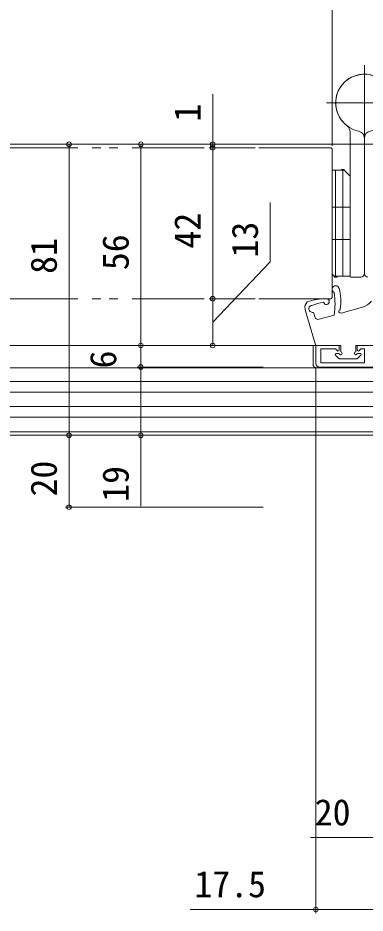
# Model space of a CAD drawing. Units: millimetres, scale not verified. Extents: x -1188 to -198, y -840 to 760.
# Drawn here: x -628.5 to -531.8, y -701 to -451.8 of the extents above; entities that cross this region are included whole.
import ezdxf
from ezdxf.enums import TextEntityAlignment as Align

# ---------------------------------------------------------------- set-up
doc = ezdxf.new("R2010")
doc.units = ezdxf.units.MM
doc.header["$LTSCALE"] = 4
for name, pattern in [('CHAIN2', [12, 9, -1, 1, -1]), ('DASHED3', [4, 3, -1]), ('DOUBLE_CHAIN1', [8.8, 5, -1, 0.6, -0.6, 0.6, -1])]:
    doc.linetypes.add(name, pattern=pattern)
for name, color, linetype, lineweight in [('0-3_YKK_11', 7, 'Continuous', 9), ('0-5_YKK_12', 2, 'Continuous', 9), ('0-6_YKK_13', 4, 'Continuous', 9), ('0-8_YKK_D', 6, 'Continuous', 9)]:
    doc.layers.add(name, color=color, linetype=linetype, lineweight=lineweight)
doc.styles.add('ＭＳ ゴシック', font='')
doc.styles.get('ＭＳ ゴシック').set_extended_font_data('MS Gothic')

msp = doc.modelspace()

# ---------------------------------------------------------------- linework, layer by layer
at = {"layer": '0-3_YKK_11'}
for p, q in [((-545.5, -543.003), (-539, -543.003)), ((-545.5, -548.003), (-545.5, -543.003)), ((-539, -543.003), (-539, -544.404)), ((-534, -543.003), (-531, -543.003)), ((-534, -544.404), (-534, -543.003)), ((-544.1, -543.903), (-544.1, -547.803)), ((-540.024, -543.903), (-544.1, -543.903)), ((-539.37, -544.557), (-540.024, -543.903)), ((-539, -544.404), (-539.37, -544.557)), ((-533.63, -544.557), (-534, -544.404)), ((-532.976, -543.903), (-533.63, -544.557)), ((-532, -543.903), (-532.976, -543.903)), ((-532, -547.803), (-532, -543.903)), ((-544.1, -547.803), (-532, -547.803)), ((-528, -549.003), (-544.5, -549.003))]:
    msp.add_line(p, q, dxfattribs=at)
msp.add_arc((-544.5, -548.003), 1, 180, 269.99998, dxfattribs=at)
at = {"layer": '0-5_YKK_12', "linetype": 'CHAIN2'}
for p, q in [((-532, -486.003), (-532, -465.003)), ((-521.5, -475.503), (-542.5, -475.503)), ((-331.204, -568.002), (-666.658, -568.002))]:
    msp.add_line(p, q, dxfattribs=at)
at = {"layer": '0-5_YKK_12'}
for p, q in [((-668.011, -487.003), (-528.5, -487.003)), ((-544.859, -543.003), (-668.011, -543.003)), ((-606.466, -543.003), (-600.566, -543.003)), ((-546.3, -543.003), (-546.3, -548.203)), ((-534.4, -543.003), (-528.5, -543.003)), ((-668.011, -549.203), (-528.5, -549.203)), ((-668.011, -553.003), (-528.5, -553.003)), ((-668.011, -556.003), (-528.5, -556.003)), ((-668.011, -560.003), (-528.5, -560.003)), ((-668.011, -563.003), (-528.5, -563.003)), ((-668.011, -567.003), (-528.5, -567.003)), ((-528.5, -568.003), (-668.011, -568.003))]:
    msp.add_line(p, q, dxfattribs=at)
msp.add_arc((-545.3, -548.203), 1, 180, 270, dxfattribs=at)
at = {"layer": '0-6_YKK_13'}
for p, q in [((-536, -483.503), (-536, -523.703)), ((-532, -523.003), (-532, -485.301)), ((-532, -523.003), (-532, -485.301)), ((-541, -523.153), (-541, -494.253)), ((-540, -494.253), (-541, -494.253)), ((-540, -494.253), (-538, -494.253)), ((-538.4, -494.003), (-537.6, -494.003)), ((-538.4, -494.003), (-538.4, -494.253)), ((-537.6, -494.253), (-538, -494.253)), ((-537.6, -494.253), (-537.6, -494.003)), ((-537.6, -494.253), (-536, -495.853)), ((-536, -523.753), (-536, -495.853)), ((-541, -504.503), (-536, -504.503)), ((-541, -513.503), (-536, -513.503)), ((-540.4, -523.753), (-541, -523.153)), ((-540.4, -523.753), (-540.4, -524.003)), ((-540, -523.753), (-540.4, -523.753)), ((-539.6, -524.003), (-540.4, -524.003)), ((-540, -523.753), (-538, -523.753)), ((-539.6, -523.753), (-539.6, -524.003)), ((-536, -523.753), (-538, -523.753)), ((-535.7, -524.003), (-533, -524.003)), ((-545.564, -542.789), (-548.458, -533.089)), ((-538.476, -533.99), (-532.521, -532.306)), ((-546.095, -534.015), (-545.79, -535.036)), ((-544.56, -535.712), (-540.451, -534.549)), ((-538.6, -543.003), (-545.277, -543.003)), ((-538.6, -543.003), (-538.6, -544.803)), ((-534.4, -543.003), (-531.3, -543.003)), ((-534.4, -543.003), (-534.4, -544.803)), ((-539, -545.203), (-539.8, -545.203)), ((-534, -545.203), (-533.2, -545.203)), ((-540.012, -545.715), (-539.112, -546.615)), ((-534.1, -546.703), (-538.9, -546.703)), ((-532.988, -545.715), (-533.888, -546.616))]:
    msp.add_line(p, q, dxfattribs=at)
at = {"layer": '0-6_YKK_13', "linetype": 'DOUBLE_CHAIN1'}
for p, q in [((-541.4, -488.003), (-678.965, -488.003)), ((-541, -529.603), (-541, -488.403)), ((-541.4, -530.003), (-677.465, -530.003))]:
    msp.add_line(p, q, dxfattribs=at)
at = {"layer": '0-6_YKK_13'}
for points in [[(-540, -524.003), (-540, -494.253), (-540, -524.003)], [(-538, -494.003), (-538, -523.753), (-538, -494.003)]]:
    msp.add_lwpolyline(points, dxfattribs=at)
for centre, radius, start, end in [((-532, -475.503), 8, 281.53696, 233.1301), ((-532, -475.503), 8, 102.70903, 258.46303), ((-538, -483.503), 2, 0, 53.1301), ((-534, -485.301), 2, 0, 78.46303), ((-530, -485.301), 2, 101.53696, 180), ((-533, -523.003), 1, 270, 0), ((-531, -523.003), 1, 180, 270), ((-535.7, -523.703), 0.3, 180, 270), ((-540.006, -527.389), 1, 13.29015, 245.71486), ((-553.576, -530.833), 15, 352.24785, 14.23994), ((-543.154, -542.998), 13, 87.27115, 111.4081), ((-542.574, -530.812), 0.8, 193.57539, 87.27115), ((-559.343, -531.324), 19.165, 350.31171, 9.07683), ((-533.883, -527.494), 5, 285.7997, 319.88362), ((-546.636, -532.345), 1.922, 131.07376, 194.20486), ((-547.5, -532.803), 1, 180.76457, 196.61446), ((-546.452, -532.794), 1.008, 112.18318, 272.95877), ((-546.732, -531.578), 0.3, 250.46303, 292.13892), ((-541.72, -543.897), 13, 97.20943, 112.13892), ((-538.612, -533.509), 0.5, 119.89803, 285.7997), ((-539.011, -532.816), 0.3, 299.89803, 352.24785), ((-546.382, -534.101), 0.3, 16.61446, 93.27209), ((-544.832, -534.75), 1, 196.61446, 285.7997), ((-545.277, -542.703), 0.3, 196.61446, 269.99782), ((-539.8, -545.503), 0.3, 89.99782, 225.00026), ((-538.6, -545.203), 0.4, 179.99782, 89.99997), ((-534.4, -545.203), 0.4, 89.99997, 0.0051), ((-533.2, -545.503), 0.3, 314.99997, 90.0051), ((-538.9, -546.403), 0.3, 225.00026, 269.99782), ((-534.1, -546.403), 0.3, 269.99782, 314.99997)]:
    msp.add_arc(centre, radius, start, end, dxfattribs=at)
at = {"layer": '0-6_YKK_13', "linetype": 'DASHED3'}
msp.add_arc((-532, -475.503), 8, 54.54945, 102.70903, dxfattribs=at)
at = {"layer": '0-6_YKK_13', "linetype": 'DOUBLE_CHAIN1'}
for centre, start, end in [((-541.4, -488.403), 0, 90), ((-541.4, -529.603), 270, 0)]:
    msp.add_arc(centre, 0.4, start, end, dxfattribs=at)
at = {"layer": '0-8_YKK_D'}
for p, q in [((-541, -487.403), (-541, -404.504)), ((-541, -487.403), (-541, -404.504)), ((-560.215, -487.003), (-615.215, -487.003)), ((-614.215, -487.003), (-614.215, -568.003)), ((-561.215, -487.003), (-595.215, -487.003)), ((-594.215, -487.003), (-594.215, -543.003)), ((-560.215, -487.003), (-575.215, -487.003)), ((-562.4, -488.003), (-575.215, -488.003)), ((-562.4, -488.003), (-575.215, -488.003)), ((-574.215, -488.003), (-574.215, -490.553)), ((-574.215, -530.003), (-574.215, -488.003)), ((-558.216, -519.728), (-558.216, -503.248)), ((-574.215, -536.503), (-558.216, -519.728)), ((-562.4, -530.003), (-575.215, -530.003)), ((-562.4, -530.003), (-575.215, -530.003)), ((-574.215, -530.003), (-574.215, -543.003)), ((-560.215, -543.003), (-595.215, -543.003)), ((-560.215, -543.003), (-595.215, -543.003)), ((-594.215, -543.003), (-594.215, -549.003)), ((-560.215, -543.003), (-575.215, -543.003)), ((-560.215, -549.003), (-595.215, -549.003)), ((-560.215, -549.003), (-595.215, -549.003)), ((-594.215, -549.003), (-594.215, -568.003)), ((-545.5, -549.003), (-545.5, -701.001)), ((-560.215, -568.003), (-615.215, -568.003)), ((-560.215, -568.003), (-615.215, -568.003)), ((-614.215, -568.003), (-614.215, -588.003)), ((-560.215, -568.003), (-595.215, -568.003)), ((-594.215, -587.734), (-594.215, -568.003)), ((-560.215, -588.003), (-615.215, -588.003)), ((-528, -680.001), (-547.03, -680.001)), ((-545.5, -700.001), (-580.53, -700.001)), ((-528, -700.001), (-545.5, -700.001))]:
    msp.add_line(p, q, dxfattribs=at)
msp.add_lwpolyline([(-574.215, -488.003), (-574.215, -487.003), (-574.215, -473.103)], dxfattribs=at)
for centre in [(-614.215, -487.003), (-594.215, -487.003), (-574.215, -487.003), (-574.215, -488.003), (-574.215, -488.003), (-574.215, -530.003), (-574.215, -530.003), (-594.215, -543.003), (-594.215, -543.003), (-574.215, -543.003), (-594.215, -549.003), (-594.215, -549.003), (-614.215, -568.003), (-614.215, -568.003), (-594.215, -568.003), (-614.215, -588.003), (-545.5, -700.001)]:
    msp.add_circle(centre, 0.637, dxfattribs=at)

# ---------------------------------------------------------------- texts
at = {"layer": '0-8_YKK_D', "color": 4, "style": 'ＭＳ ゴシック'}
for s, p in [('1', (-575.415, -480.703)), ('42', (-575.415, -516.043)), ('13', (-559.416, -518.528)), ('56', (-595.415, -522.043)), ('81', (-615.415, -523.081)), ('6', (-598.876, -549.403)), ('20', (-615.415, -585.043)), ('19', (-595.415, -586.534))]:
    msp.add_text(s, height=7.331, rotation=90, dxfattribs=at).set_placement(p, align=Align.BOTTOM_LEFT)
for s, p in [('20', (-545.83, -678.801)), ('17.5', (-579.33, -698.801))]:
    msp.add_text(s, height=7.331, dxfattribs=at).set_placement(p, align=Align.BOTTOM_LEFT)

doc.saveas('drawing.dxf')
